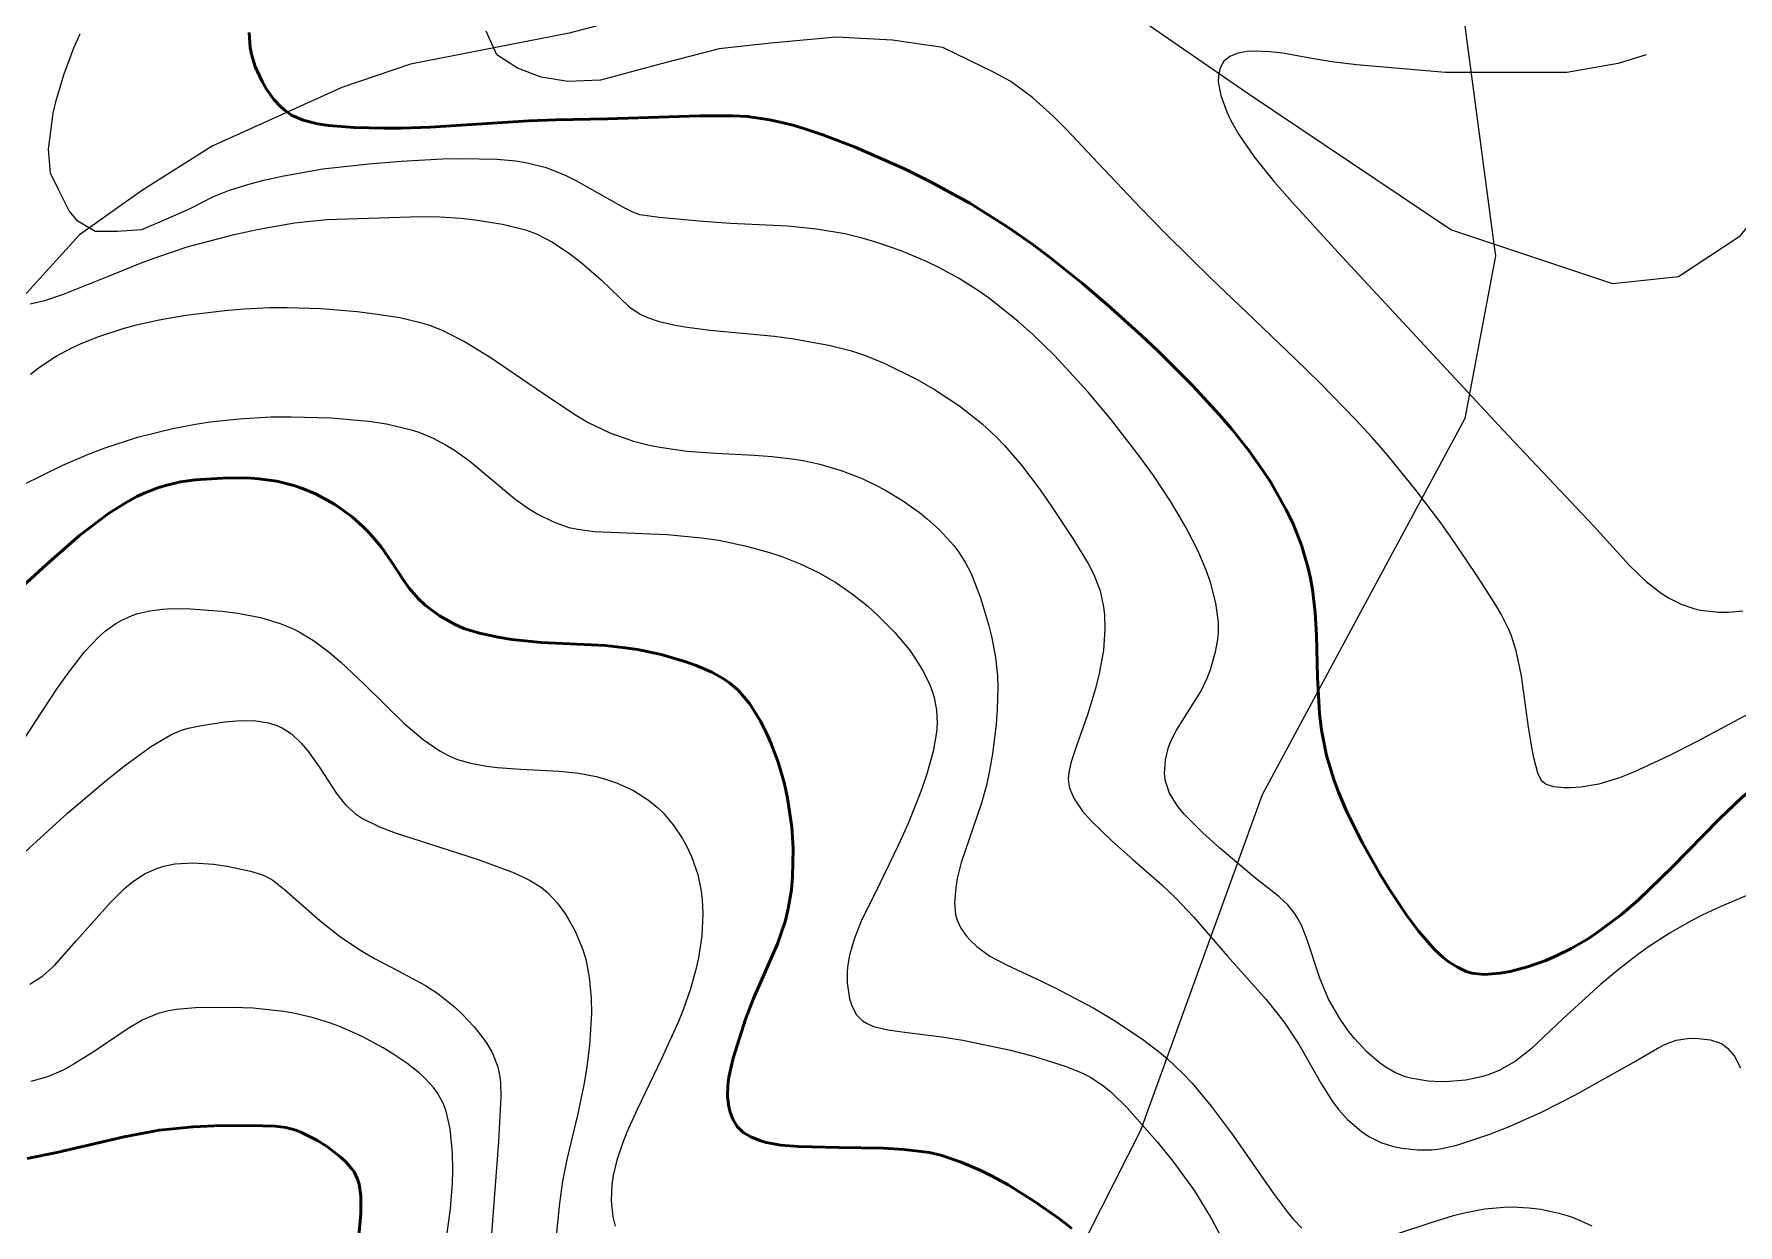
# Model space of a CAD drawing. Header units: metres. Extents: x 545098 to 555652, y 1854398 to 1862642.
# Drawn here: x 549370.1 to 549859.2, y 1858704.6 to 1859046.4 of the extents above; entities that cross this region are included whole.
import ezdxf

# ---------------------------------------------------------------- set-up
doc = ezdxf.new("R2010")
doc.units = ezdxf.units.M
doc.header["$LTSCALE"] = 6.8
for name, color, linetype, lineweight in [('1', 7, 'Continuous', 25), ('2', 7, 'Continuous', 53), ('34', 7, 'Continuous', 13), ('53', 7, 'Continuous', 13)]:
    doc.layers.add(name, color=color, linetype=linetype, lineweight=lineweight)

msp = doc.modelspace()

# ---------------------------------------------------------------- linework, layer by layer
at = {"layer": '1'}
for points in [[(549475.47, 1859009.89), (549466.19, 1859009.14), (549452.94, 1859007.62), (549441.75, 1859005.69), (549435.56, 1859004.29), (549431.99, 1859003.34), (549426.11, 1859001.49), (549421.36, 1858999.61), (549414.78, 1858996.28), (549408.08, 1858993.32), (549400.9, 1858990.24), (549394, 1858989.75), (549387.59, 1858989.75), (549382.66, 1858992.71), (549380.19, 1858995.67), (549377.24, 1859001.59), (549374.77, 1859006.52), (549374.28, 1859013.43), (549375.61, 1859023.76), (549376.42, 1859027.33), (549378.6, 1859034.69), (549381.53, 1859042.47), (549383.28, 1859046.51)], [(549502.89, 1859040.45), (549499.91, 1859047.27)], [(549865.85, 1858853.29), (549847.52, 1858843.37), (549839.23, 1858839.14), (549829.52, 1858834.68), (549825.21, 1858832.99), (549819.33, 1858831.19), (549814.13, 1858830.27), (549811.11, 1858830.06), (549809.33, 1858830.07), (549806.41, 1858830.35), (549804.19, 1858831.02), (549803.2, 1858831.77), (549802.68, 1858832.44), (549801.82, 1858834.3), (549800.62, 1858838.72), (549800.02, 1858841.75), (549799.14, 1858847.48), (549797.11, 1858862.2), (549795.58, 1858869.43), (549794.21, 1858873.67), (549793.37, 1858875.71), (549791.24, 1858879.92), (549789.44, 1858883.01), (549784.64, 1858890.5), (549777.98, 1858900.38), (549773.92, 1858906.12), (549766.89, 1858915.47), (549758.73, 1858925.47), (549754.21, 1858930.63), (549749.42, 1858935.83), (549739.21, 1858946.3), (549732.15, 1858953.22), (549718.07, 1858966.68), (549708.13, 1858976.16), (549695.1, 1858989), (549687.68, 1858996.59), (549675.58, 1859009.36), (549666.5, 1859019.04), (549662.57, 1859022.99), (549656.78, 1859028.18), (549650.49, 1859032.85), (549645.53, 1859035.49), (549631, 1859042.58), (549616.53, 1859044.71), (549600.36, 1859045.56), (549581.63, 1859043.86), (549566.73, 1859042.16), (549550.13, 1859037.9), (549532.68, 1859033.21), (549523.32, 1859032.79), (549515.65, 1859034.06), (549508.84, 1859036.62), (549502.89, 1859040.45)], [(549832.87, 1859040.47), (549824.8, 1859037.96), (549810.1, 1859035.44), (549775.25, 1859035.45), (549749.71, 1859037.62), (549742.66, 1859038.49), (549736.37, 1859039.55), (549728.55, 1859040.92), (549724.92, 1859041.37), (549720.42, 1859041.55), (549718.37, 1859041.42), (549715.63, 1859040.92), (549713.37, 1859040), (549712.45, 1859039.37), (549711.67, 1859038.62), (549710.58, 1859036.78), (549710.07, 1859034.51), (549710.05, 1859032.76), (549710.77, 1859028.76), (549712.45, 1859024.15), (549713.66, 1859021.64), (549715.92, 1859017.64), (549720.34, 1859011.16), (549726.16, 1859003.97), (549731.22, 1858998.23), (549745.54, 1858982.62), (549791.83, 1858932.7), (549817.73, 1858905.29), (549828.06, 1858893.89), (549832.85, 1858889.27), (549837.21, 1858885.92), (549839.46, 1858884.53), (549842.95, 1858882.81), (549846.6, 1858881.55), (549848.49, 1858881.09), (549853.77, 1858880.47), (549856.5, 1858880.48), (549860.67, 1858880.93)], [(549864.9, 1858800.53), (549854.08, 1858795.92), (549849.16, 1858793.65), (549846, 1858792.03), (549839.8, 1858788.5), (549833.58, 1858784.45), (549830.36, 1858782.15), (549825.29, 1858778.23), (549819.87, 1858773.72), (549809.09, 1858763.92), (549799.79, 1858755.08), (549795.4, 1858751.62), (549790.9, 1858749.05), (549787.79, 1858747.8), (549785.64, 1858747.15), (549781.14, 1858746.23), (549776.36, 1858745.76), (549773.93, 1858745.71), (549770.33, 1858745.87), (549765.23, 1858746.73), (549763.67, 1858747.19), (549760.73, 1858748.39), (549757.98, 1858749.97), (549756.21, 1858751.24), (549752.72, 1858754.32), (549749.19, 1858758.13), (549747.46, 1858760.27), (549744.99, 1858763.74), (549741.73, 1858769.42), (549739.21, 1858775.44), (549735.56, 1858786.51), (549733.89, 1858790.64), (549732.7, 1858792.87), (549731.85, 1858794.18), (549729.97, 1858796.5), (549727.44, 1858798.88), (549720.39, 1858804.48), (549710.51, 1858812.74), (549705.61, 1858817.16), (549700.29, 1858822.56), (549698.25, 1858825.05), (549696.05, 1858828.6), (549694.91, 1858831.98), (549694.63, 1858834.14), (549694.86, 1858838.15), (549695.74, 1858841.8), (549696.47, 1858843.64), (549698.05, 1858846.66), (549705.03, 1858857.78), (549706.88, 1858861.58), (549707.85, 1858864.08), (549709.28, 1858869.13), (549709.91, 1858872.65), (549710.08, 1858874.55), (549710.09, 1858877.65), (549709.38, 1858883.14), (549707.81, 1858889.12), (549706.6, 1858892.54), (549704.17, 1858898.24), (549700.87, 1858904.68), (549698.86, 1858908.18), (549696.59, 1858911.88), (549691.4, 1858919.69), (549687.54, 1858925.09), (549679.21, 1858935.92), (549672.72, 1858943.68), (549663.03, 1858954.16), (549656.69, 1858960.3), (549652.53, 1858964), (549644.42, 1858970.47), (549641.46, 1858972.56), (549635.65, 1858976.26), (549629.99, 1858979.38), (549626.28, 1858981.18), (549618.97, 1858984.23), (549611.78, 1858986.72), (549608.2, 1858987.76), (549602.83, 1858989.07), (549594.74, 1858990.48), (549586.52, 1858991.26), (549570.05, 1858992.06), (549562.08, 1858992.62), (549549.55, 1858993.81), (549544.02, 1858994.53), (549542.02, 1858995.28), (549539.28, 1858996.62), (549531.8, 1859000.82), (549525.92, 1859004.22), (549522.66, 1859005.87), (549517.2, 1859008.02), (549511.59, 1859009.41), (549508.38, 1859009.91), (549502.89, 1859010.41), (549492.73, 1859010.61), (549487.35, 1859010.49), (549475.47, 1859009.89)], [(549368.93, 1858968.99), (549373.17, 1858969.95), (549378.56, 1858971.76), (549391.43, 1858976.94), (549400.6, 1858980.67), (549405.6, 1858982.54), (549414.08, 1858985.33), (549427.49, 1858988.91), (549434.58, 1858990.46), (549444.89, 1858992.24), (549454.12, 1858993.19), (549469.18, 1858993.71), (549480.89, 1858994.07), (549486.55, 1858994.01), (549492.61, 1858993.57), (549496.73, 1858993.11), (549504.54, 1858991.86), (549511.21, 1858990.22), (549514.29, 1858989.07), (549518.95, 1858986.69), (549523.86, 1858983.38), (549527.12, 1858980.85), (549532.9, 1858975.85), (549541.01, 1858968.08), (549544.28, 1858965.94), (549546.19, 1858965.08), (549549.57, 1858963.96), (549553.73, 1858962.98), (549556.93, 1858962.41), (549564.2, 1858961.43), (549582.61, 1858959.69), (549588.21, 1858958.98), (549598.29, 1858957.15), (549604.76, 1858955.51), (549608.24, 1858954.36), (549614.16, 1858951.97), (549623.61, 1858947.27), (549628.61, 1858944.39), (549635.85, 1858939.65), (549642.3, 1858934.57), (549646.21, 1858930.92), (549648.7, 1858928.33), (549653.54, 1858922.69), (549658.88, 1858915.61), (549662.28, 1858910.74), (549668.27, 1858901.68), (549672.69, 1858894.48), (549674.32, 1858891.32), (549676.12, 1858886.6)], [(549369.06, 1858948.85), (549371.65, 1858950.8), (549376.41, 1858953.95), (549380.72, 1858956.29), (549383.38, 1858957.53), (549388.39, 1858959.5), (549395.63, 1858961.93), (549399.48, 1858963), (549406, 1858964.46), (549413.7, 1858965.75), (549424.84, 1858967.1), (549430.29, 1858967.56), (549437.91, 1858967.92), (549442.75, 1858967.96), (549452.48, 1858967.62), (549462.8, 1858966.77), (549467.91, 1858966.16), (549475.07, 1858965.04), (549480.66, 1858963.76), (549483.3, 1858962.96), (549487.26, 1858961.44), (549493.65, 1858958.22)], [(549493.65, 1858958.22), (549501.03, 1858953.7), (549516.37, 1858943.25), (549525.07, 1858937.4), (549529.12, 1858934.98), (549535.34, 1858931.96), (549542.15, 1858929.61), (549547.04, 1858928.39), (549550.43, 1858927.73), (549557.5, 1858926.75), (549565.8, 1858926.1), (549576.79, 1858925.53), (549581.97, 1858925.17), (549588.36, 1858924.42), (549591.36, 1858923.92), (549595.67, 1858922.99), (549601.83, 1858921.19), (549607.82, 1858918.85), (549611.73, 1858916.99), (549614.3, 1858915.62), (549619.36, 1858912.55), (549624.26, 1858909.07), (549626.6, 1858907.2), (549629.89, 1858904.27), (549634.13, 1858899.67), (549635.32, 1858898.09), (549637.37, 1858894.89), (549639.07, 1858891.59), (549641.79, 1858884.58), (549644.07, 1858877.01), (549645.02, 1858873.15), (549646.07, 1858867.5), (549646.62, 1858862.21), (549646.75, 1858858.89), (549646.6, 1858852.68), (549646.3, 1858848.32), (549645.27, 1858839.89), (549644.22, 1858834.02), (549643.5, 1858830.86), (549642.05, 1858825.7), (549636.28, 1858808.67), (549635.11, 1858804.06), (549634.66, 1858801.43), (549634.33, 1858797.11), (549634.61, 1858793.69), (549635.04, 1858792.14), (549636.16, 1858789.79), (549637.75, 1858787.52), (549638.79, 1858786.33), (549640.7, 1858784.52), (549644.48, 1858781.81), (549649.48, 1858779.15), (549658.02, 1858775.18), (549663.06, 1858772.76), (549674.3, 1858766.81), (549680.08, 1858763.4), (549688.29, 1858757.98), (549693.17, 1858754.24), (549695.45, 1858752.31), (549699.78, 1858748.24), (549702.56, 1858745.31), (549708.04, 1858738.77), (549714.33, 1858730.27), (549722.34, 1858718.73), (549725.89, 1858713.68), (549729.92, 1858708.34), (549731.67, 1858706.24), (549734.07, 1858703.73)], [(549366.68, 1858916.94), (549378.31, 1858922.71), (549385.72, 1858925.87), (549390.52, 1858927.7), (549399.83, 1858930.74), (549409.9, 1858933.27), (549416.4, 1858934.5), (549420.65, 1858935.14), (549428.96, 1858936.04), (549438.03, 1858936.54), (549443.92, 1858936.62), (549455.33, 1858936.28), (549466.16, 1858935.35), (549471.25, 1858934.58), (549478.33, 1858932.88), (549480.51, 1858932.15), (549484.62, 1858930.43), (549488.41, 1858928.44), (549490.79, 1858926.99), (549495.23, 1858923.84), (549508.14, 1858913), (549512.02, 1858910.25), (549514.51, 1858908.75), (549519.19, 1858906.43), (549523.65, 1858904.85), (549526.18, 1858904.29), (549530.89, 1858903.71), (549551.81, 1858902.77), (549561.69, 1858901.87), (549566.62, 1858901.14), (549574.18, 1858899.58), (549581.18, 1858897.64), (549584.73, 1858896.44), (549590.04, 1858894.36), (549595.24, 1858891.89), (549597.77, 1858890.5), (549600.25, 1858889.01), (549604.98, 1858885.77), (549609.4, 1858882.25), (549612.15, 1858879.79), (549617.14, 1858874.74), (549621.37, 1858869.66), (549623.17, 1858867.14), (549625.46, 1858863.37), (549627.23, 1858859.65), (549627.92, 1858857.82), (549628.47, 1858855.99), (549629.15, 1858852.34), (549629.33, 1858848.61), (549629.17, 1858846.04), (549628.23, 1858840.55), (549626.3, 1858833.75), (549624.65, 1858829.03), (549620.98, 1858819.89), (549618.28, 1858813.76), (549612.92, 1858802.68), (549607.56, 1858791.78), (549605.49, 1858786.68), (549604.18, 1858782.07), (549603.71, 1858779.25), (549603.55, 1858777.47), (549603.53, 1858774.1), (549604.17, 1858769.52), (549604.81, 1858767.51), (549606.19, 1858764.95), (549607.93, 1858763.21), (549609.03, 1858762.5), (549611.07, 1858761.63), (549615.16, 1858760.63), (549620.75, 1858759.86), (549630.66, 1858758.61), (549636.7, 1858757.65), (549650.42, 1858754.78), (549657.29, 1858753), (549666.38, 1858750.15), (549671.11, 1858748.19), (549673.15, 1858747.14), (549676.8, 1858744.79), (549679.09, 1858742.93), (549683.88, 1858738.26), (549692.49, 1858728.53), (549696.99, 1858722.92), (549703.2, 1858714.38), (549708.1, 1858706.39), (549710.72, 1858701.5)], [(549676.12, 1858886.6), (549677.11, 1858882.05), (549677.39, 1858879.61), (549677.52, 1858875.76), (549677.06, 1858869.54), (549675.83, 1858862.9), (549674.75, 1858858.56), (549672.54, 1858851.09), (549669.35, 1858842.18), (549667.77, 1858837.51), (549667.22, 1858835.08), (549666.98, 1858832.89), (549667.01, 1858831.76), (549667.34, 1858829.96), (549668.63, 1858826.95), (549671.11, 1858823.41), (549673.44, 1858820.75), (549679.65, 1858814.69), (549685.5, 1858809.55), (549693.82, 1858802.23), (549697.75, 1858798.53), (549702.97, 1858793.05), (549712.71, 1858781.79), (549723.75, 1858769.31), (549728.92, 1858762.8), (549733.23, 1858756.34), (549739.69, 1858745.06), (549743.02, 1858739.76), (549744.62, 1858737.65), (549747.16, 1858734.87), (549751.1, 1858731.51), (549753.28, 1858730.06), (549756.75, 1858728.31), (549760.34, 1858727.17), (549762.72, 1858726.7), (549767.2, 1858726.21), (549771.35, 1858726.16), (549773.76, 1858726.46), (549778.51, 1858727.56), (549787.72, 1858730.62), (549793.35, 1858732.83), (549802.64, 1858736.95), (549812.4, 1858741.9), (549829.31, 1858751.4), (549836.03, 1858755.31), (549838.38, 1858756.51), (549841.48, 1858757.62), (549844.78, 1858758.15), (549847.05, 1858758.23), (549851.32, 1858757.76), (549853.72, 1858757.02), (549854.78, 1858756.48), (549856.24, 1858755.4), (549858.2, 1858753.05), (549860, 1858749.71)], [(549365.96, 1858842.14), (549370.86, 1858849.7), (549376.71, 1858858.57), (549379.86, 1858863.04), (549384.59, 1858869.1), (549388.62, 1858873.38), (549390.61, 1858875.12), (549393.6, 1858877.27), (549395.12, 1858878.16), (549398.26, 1858879.58), (549399.89, 1858880.12), (549403.31, 1858880.93), (549406.95, 1858881.39), (549409.51, 1858881.54), (549415.01, 1858881.5), (549424.06, 1858880.81), (549428.63, 1858880.2), (549435.09, 1858878.94), (549440.71, 1858877.26), (549444.08, 1858875.88), (549446.21, 1858874.82), (549450.33, 1858872.35), (549454.94, 1858868.92), (549458.1, 1858866.24), (549464.9, 1858859.87), (549476.27, 1858848.69), (549481.75, 1858843.92), (549486.66, 1858840.57), (549489.68, 1858839.04), (549491.64, 1858838.27), (549495.51, 1858837.13), (549499.99, 1858836.27), (549503.1, 1858835.89), (549509.74, 1858835.42), (549520.79, 1858834.91), (549526.47, 1858834.3), (549531.42, 1858833.33), (549533.82, 1858832.69), (549537.29, 1858831.52), (549542.14, 1858829.32), (549546.45, 1858826.59), (549549.04, 1858824.47), (549550.65, 1858822.92), (549553.59, 1858819.5), (549556.18, 1858815.67), (549557.33, 1858813.62), (549558.85, 1858810.38), (549560.62, 1858805.24), (549561.61, 1858800.42), (549561.9, 1858797.9)], [(549360.8, 1858805.6), (549379.67, 1858822.8), (549390.86, 1858832.3), (549396.41, 1858836.7), (549403.77, 1858842.05), (549409.37, 1858845.35), (549412.42, 1858846.62), (549414.33, 1858847.2), (549418.19, 1858848.01), (549424.84, 1858848.99), (549428.3, 1858849.31), (549433.21, 1858849.38), (549437.41, 1858848.79), (549439.83, 1858848.02), (549441.31, 1858847.33), (549444.03, 1858845.55), (549446.8, 1858842.91), (549448.55, 1858840.84), (549451.89, 1858836.11), (549456.91, 1858828.51), (549459.54, 1858825.22), (549462.34, 1858822.65)], [(549462.34, 1858822.65), (549464.4, 1858821.27), (549469.3, 1858818.9), (549473.8, 1858817.21), (549483.65, 1858814.01), (549497.59, 1858809.54), (549507.88, 1858805.7), (549512.36, 1858803.6), (549515.74, 1858801.49), (549517.48, 1858800.06), (549520.24, 1858797.09), (549522.61, 1858793.84), (549523.74, 1858792.01), (549525.4, 1858788.92), (549527.52, 1858783.91), (549528.44, 1858780.93), (549529.48, 1858775.75), (549530.01, 1858769.69), (549530.07, 1858765.3), (549529.57, 1858756.14), (549528.71, 1858749.33), (549527.95, 1858744.87), (549526.11, 1858736.14), (549523.08, 1858723.44), (549521.82, 1858717.18), (549520.91, 1858710.9), (549519.61, 1858697.79)], [(549368.84, 1858773.78), (549372.61, 1858776.13), (549376, 1858779.13), (549382.27, 1858786.29), (549391.93, 1858797.08), (549396.09, 1858801.22), (549398.25, 1858803.03), (549401.78, 1858805.36), (549405.35, 1858806.96), (549407.31, 1858807.58), (549410.48, 1858808.24), (549415.77, 1858808.61), (549421.62, 1858808.21), (549425.51, 1858807.64), (549432.23, 1858806.21), (549435.39, 1858805.25), (549436.71, 1858804.68), (549438.63, 1858803.56), (549441.99, 1858800.93), (549452.17, 1858792.03), (549458.17, 1858787.27), (549464.08, 1858783.31), (549467.83, 1858781.12), (549474.57, 1858777.57), (549482.49, 1858773.34), (549486, 1858771.03), (549490.75, 1858767.23), (549493.08, 1858765.06), (549496.36, 1858761.58), (549498.94, 1858758.35), (549500.08, 1858756.69), (549501.56, 1858754.12), (549503.18, 1858750.06), (549503.81, 1858747.13), (549504, 1858745.46), (549504.12, 1858741.4), (549503.46, 1858728.58), (549500.96, 1858695.75)], [(549561.9, 1858797.9), (549562.08, 1858793.95), (549561.76, 1858787.57), (549560.85, 1858781.31), (549560.11, 1858777.92), (549558.58, 1858772.41), (549556.44, 1858766.33), (549555.12, 1858763.04), (549550.23, 1858752.32), (549543.2, 1858737.77), (549540.27, 1858731.25), (549539.1, 1858728.34), (549537.36, 1858723.19), (549536.3, 1858718.79), (549535.92, 1858716.2), (549535.75, 1858711.59), (549536.25, 1858706.99), (549536.88, 1858704.28)], [(549488.48, 1858700.91), (549489.62, 1858709.3), (549490.18, 1858716.66), (549490.29, 1858720.24), (549490.21, 1858725.37), (549489.55, 1858732.25), (549488.35, 1858737.32), (549487.49, 1858739.55), (549485.78, 1858742.62), (549484.72, 1858744.08), (549482.15, 1858746.9), (549480.61, 1858748.3), (549477.11, 1858751.07), (549473.12, 1858753.77), (549470.27, 1858755.49), (549464.29, 1858758.69), (549458.1, 1858761.47), (549454.9, 1858762.67), (549449.91, 1858764.22), (549444.61, 1858765.45), (549441.81, 1858765.93), (549432.95, 1858766.85), (549427.01, 1858767.09), (549416.39, 1858766.92), (549410.99, 1858766.45), (549408.73, 1858766.08), (549405.67, 1858765.29), (549401.35, 1858763.47), (549396.79, 1858760.8), (549387.33, 1858754.38), (549381.36, 1858750.64), (549378.43, 1858749.08), (549373.94, 1858747.17), (549369.2, 1858745.77)], [(549761.9, 1858702.26), (549770.84, 1858705.28), (549777.58, 1858707.33), (549781.13, 1858708.22), (549786.56, 1858709.24), (549791.99, 1858709.74), (549794.4, 1858709.79), (549799.16, 1858709.58), (549802.67, 1858709.13), (549807.81, 1858708.02), (549811.11, 1858707.01), (549813.24, 1858706.22), (549817.29, 1858704.37)]]:
    msp.add_lwpolyline(points, dxfattribs=at)
at = {"layer": '2'}
for points in [[(549431.88, 1859046.84), (549432.17, 1859042.44), (549432.57, 1859040.33), (549433.55, 1859037.16), (549435.58, 1859032.78), (549436.84, 1859030.65), (549438.95, 1859027.69), (549441.01, 1859025.45), (549442.14, 1859024.47), (549444.01, 1859023.19), (549447.35, 1859021.68), (549451.47, 1859020.64), (549454.65, 1859020.17), (549461.97, 1859019.6), (549470.58, 1859019.39), (549475.49, 1859019.43), (549483.8, 1859019.71), (549512.09, 1859021.52), (549519.87, 1859021.83), (549534.66, 1859022.12), (549561.22, 1859022.95), (549570.66, 1859022.99), (549574.89, 1859022.73), (549581.3, 1859021.83), (549587.59, 1859020.35), (549591.02, 1859019.36), (549596.55, 1859017.52), (549605.81, 1859013.98), (549619.94, 1859007.75), (549627.43, 1859004.06), (549638.7, 1858997.88), (549649.62, 1858991.01), (549656.76, 1858986.01), (549661.5, 1858982.47), (549671.06, 1858974.85), (549678.34, 1858968.65)], [(549678.34, 1858968.65), (549687.99, 1858959.95), (549692.69, 1858955.52), (549702.62, 1858945.61), (549710.43, 1858937.13), (549713.95, 1858933), (549718.78, 1858926.91), (549723.07, 1858920.9), (549725.02, 1858917.91), (549729.57, 1858909.92), (549731.5, 1858905.89), (549733.92, 1858899.76), (549735.79, 1858893.49), (549736.5, 1858890.29), (549737.07, 1858887.03), (549737.84, 1858880.45), (549738.25, 1858873.92), (549738.55, 1858861.73), (549739.07, 1858851.39), (549739.65, 1858846.61), (549741.14, 1858839.38), (549743.25, 1858832.49), (549744.6, 1858828.86), (549746.99, 1858823.2), (549751.4, 1858814.24), (549756.69, 1858804.94), (549759.19, 1858800.91), (549764.15, 1858793.48), (549767.62, 1858788.82), (549772.08, 1858783.73), (549774.59, 1858781.42), (549776.08, 1858780.25), (549778.71, 1858778.58), (549781.25, 1858777.38), (549782.86, 1858776.9), (549786.39, 1858776.54), (549790.99, 1858776.87), (549793.82, 1858777.37)], [(549367.1, 1858888.2), (549373.63, 1858894.23), (549383.14, 1858902.48), (549391.5, 1858908.83), (549396.49, 1858912), (549399.63, 1858913.69), (549401.66, 1858914.65), (549405.63, 1858916.21), (549407.83, 1858916.89), (549412.16, 1858917.88), (549416.36, 1858918.49), (549424.2, 1858918.99), (549431.22, 1858919.03), (549434.6, 1858918.82), (549439.77, 1858918.07), (549444.63, 1858916.84), (549447.13, 1858916.01), (549450.88, 1858914.49), (549456.36, 1858911.54), (549461.43, 1858907.84), (549464.51, 1858905.07), (549466.39, 1858903.15), (549469.72, 1858899.25), (549472.74, 1858894.97), (549476.1, 1858889.74), (549477.75, 1858887.4), (549480.43, 1858884.34), (549482.35, 1858882.55), (549486.45, 1858879.48), (549490.94, 1858876.94), (549493.49, 1858875.85), (549497.94, 1858874.44), (549503.28, 1858873.3), (549507.23, 1858872.7), (549515.62, 1858871.85), (549534.18, 1858870.9), (549539.74, 1858870.31), (549543.29, 1858869.77), (549550.16, 1858868.32), (549556.89, 1858866.37), (549560.12, 1858865.22), (549564.63, 1858863.26), (549568.2, 1858861.25), (549569.84, 1858860.09), (549572.18, 1858858.09), (549575.45, 1858854.29), (549578.52, 1858849.37), (549580.42, 1858845.61), (549581.59, 1858842.96), (549583.66, 1858837.48), (549585.48, 1858831.26), (549586.4, 1858827.11), (549587.6, 1858818.82), (549587.99, 1858812.64), (549587.84, 1858804.63), (549587.49, 1858800.82), (549586.6, 1858795.42), (549585.77, 1858791.99), (549583.55, 1858785.32), (549576.62, 1858769.64), (549574.33, 1858763.68), (549570.75, 1858752.5), (549569.5, 1858747.06), (549569.22, 1858744.79), (549569.19, 1858741.53), (549569.56, 1858738.52), (549569.92, 1858737.01), (549570.75, 1858734.84), (549571.97, 1858732.87), (549572.76, 1858731.99), (549573.67, 1858731.2), (549575.83, 1858729.88)], [(549912.12, 1858854.42), (549900.66, 1858850.52), (549892.64, 1858847.2), (549887.64, 1858844.87), (549878.45, 1858840.04), (549870.22, 1858835.01), (549866.27, 1858832.19), (549860.26, 1858827.22), (549853.93, 1858821.17), (549840.28, 1858807.21), (549830.64, 1858797.99), (549825.75, 1858793.77), (549818.46, 1858788.25), (549816.06, 1858786.69), (549811.37, 1858783.97), (549806.87, 1858781.76), (549804.03, 1858780.55), (549798.8, 1858778.69), (549793.82, 1858777.37)], [(549368.15, 1858723.72), (549376.61, 1858725.39), (549395.95, 1858729.94), (549406.02, 1858731.82), (549415.73, 1858732.83), (549421.75, 1858733.11), (549432, 1858733.18), (549439.35, 1858732.98), (549442.34, 1858732.58), (549445.21, 1858731.84), (549446.67, 1858731.3), (549451.27, 1858728.98), (549454.3, 1858727.03), (549457.95, 1858724.22), (549459.47, 1858722.82), (549461.25, 1858720.83), (549461.94, 1858719.84), (549462.96, 1858717.79), (549463.41, 1858716.31), (549463.86, 1858712.87), (549463.85, 1858707.93), (549462.69, 1858693.8)], [(549575.83, 1858729.88), (549578.4, 1858728.86), (549580.3, 1858728.33), (549584.46, 1858727.57), (549589.58, 1858727.11), (549601.09, 1858726.85), (549613.81, 1858726.64), (549619.86, 1858726.31), (549627.11, 1858725.38), (549630.64, 1858724.56), (549636.26, 1858722.69), (549641.88, 1858720.25), (549644.9, 1858718.75), (549649.68, 1858716.13), (549657.31, 1858711.39), (549664.42, 1858706.37), (549668.03, 1858703.58)]]:
    msp.add_lwpolyline(points, dxfattribs=at)
at = {"layer": '34'}
for points in [[(549789.13, 1858986.16), (549776.82, 1858990.27), (549718.6, 1859029.29), (549673.12, 1859060.74), (549631.63, 1859067.23), (549602.56, 1859067.41), (549523.71, 1859046.71), (549478.19, 1859037.81), (549458.44, 1859031.1), (549421.21, 1859014.27), (549401.23, 1859001.64), (549383.16, 1858988.78), (549318.3, 1858917.5), (549269.98, 1858876.63), (549263.06, 1858870.05), (549219.1, 1858809.67), (549196.04, 1858756.51), (549138.73, 1858681.51)], [(549882.31, 1859016.21), (549859.61, 1858988.19), (549842.12, 1858976.77)], [(549842.12, 1858976.77), (549823.27, 1858974.77), (549789.13, 1858986.16)]]:
    msp.add_lwpolyline(points, dxfattribs=at)
at = {"layer": '53'}
for points in [[(549754.68, 1859240.61), (549751.74, 1859181.33), (549777.94, 1859070.39), (549789.13, 1858986.16)], [(549789.13, 1858986.16), (549789.58, 1858982.8), (549780.85, 1858936.08), (549722.63, 1858828.06), (549687.69, 1858731.71), (549597.45, 1858553.61), (549533.41, 1858328.8), (549523.56, 1858242.72)]]:
    msp.add_lwpolyline(points, dxfattribs=at)

doc.saveas('drawing.dxf')
